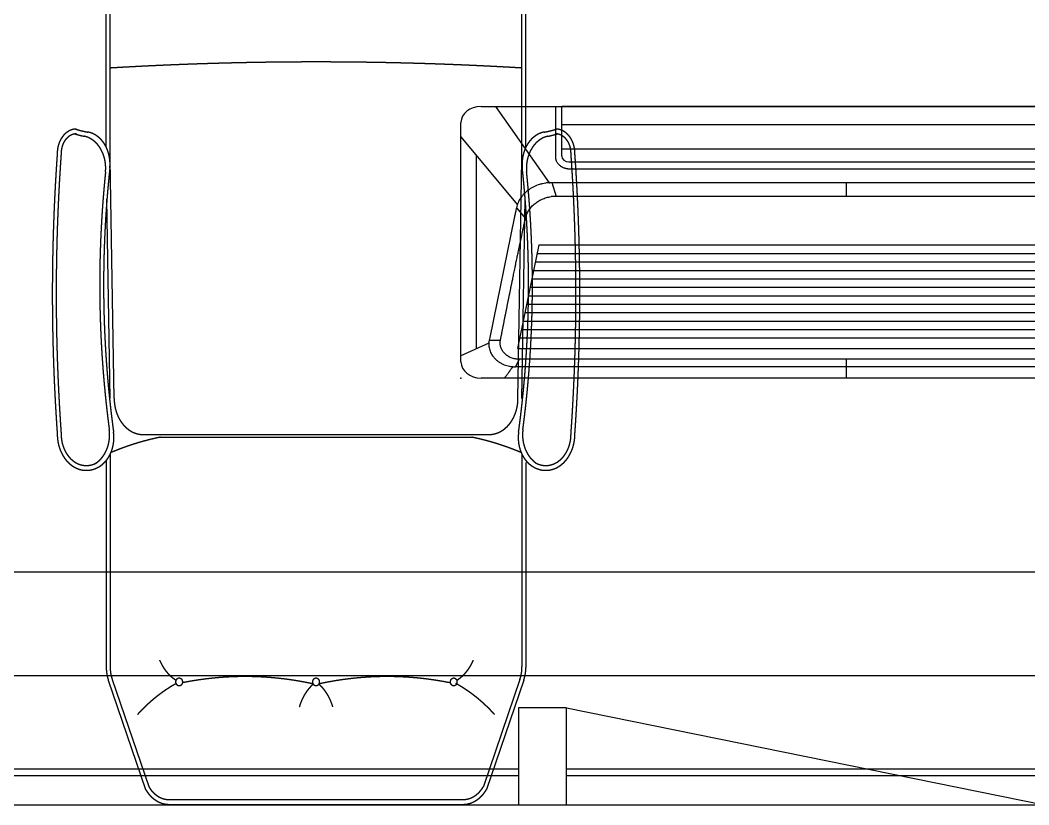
# Model space of a CAD drawing. Extents: x 11551484 to 2613213153046, y -2602833546311 to 14142.
# Drawn here: x 1300640875325 to 1300783207734, y -1301939718502 to -1301828930180 of the extents above; entities that cross this region are included whole.
import ezdxf

# ---------------------------------------------------------------- set-up
doc = ezdxf.new("R2010")
doc.units = 0
doc.header["$LTSCALE"] = 1000
doc.header["$MEASUREMENT"] = 0
doc.header["$PDMODE"] = 35
doc.linetypes.add('DH-HID2', pattern=[1.2000000000000002, 0.8, -0.4])
doc.layers.get('0').update_dxf_attribs({"linetype": 'CONTINUOUS'})
for name, color, linetype in [('C-WIN', 4, 'CONTINUOUS'), ('DVM_INDOOR', 7, 'CONTINUOUS'), ('DVM_ROOM', 2, 'CONTINUOUS'), ('DVM_UNIT_BP', 7, 'CONTINUOUS'), ('DVM_UNIT_DP', 4, 'CONTINUOUS'), ('DVM_UNIT_LP', 3, 'CONTINUOUS'), ('FU-FURM', 251, 'DH-HID2'), ('wall', 3, 'CONTINUOUS')]:
    doc.layers.add(name, color=color, linetype=linetype)

# ---------------------------------------------------------------- blocks, each defined once
blk = doc.blocks.new('flooor')
at = {"ltscale": 30}
blk.add_lwpolyline([(11493206.79741629, -14188346.8045588), (11493801.7974163, -14188496.8045588), (11494396.7974163, -14188346.8045588)], dxfattribs=at)
at = {"layer": 'C-WIN', "ltscale": 30}
for p, q in [((11492056.7974163, -14188296.8045588), (11509215.37606006, -14188296.8045588)), ((11493146.7974163, -14188441.8045588), (11492116.79741629, -14188441.8045588)), ((11493146.7974163, -14188451.8045588), (11492116.79741629, -14188451.8045588)), ((11494396.7974163, -14188441.8045588), (11493206.7974163, -14188441.8045588)), ((11494396.7974163, -14188451.8045588), (11493206.7974163, -14188451.8045588)), ((11492056.7974163, -14188496.8045588), (11509298.21877253, -14188496.8045588))]:
    blk.add_line(p, q, dxfattribs=at)
blk.add_lwpolyline([(11493206.79741629, -14188346.8045588), (11493146.79741629, -14188346.8045588), (11493146.7974163, -14188496.8045588), (11493206.7974163, -14188496.8045588)], close=True, dxfattribs=at)
blk = doc.blocks.new('F-120')
at = {"layer": 'FU-FURM'}
for p, q in [((1067.970659809613, 338.6085468539968), (1069.660887473281, 342.2576442311256)), ((674.7624193873235, 324.2587889121933), (448.23938493268, 324.2587889121933)), ((690.4630113704225, 318.2587889121933), (448.23938493268, 318.2587889121933)), ((987.9746588894086, 312.0757983910589), (690.4630113704225, 318.2587889121933)), ((988.0993260566211, 318.0745030926919), (739.7833786611482, 323.2350914656126)), ((1057.732944611056, 318.2587889122078), (1322.710242635836, 318.2587889122078)), ((1067.936371908338, 324.2587889122078), (1323.541012432692, 324.2587889122078)), ((1338.297352265745, 315.0968400738202), (1471.81172273272, 258.6035386093863)), ((1339.128122062586, 321.0968400738202), (1475.321218537752, 263.4701019958447)), ((1032.974658889409, -267.0757983910735), (1032.974658889409, 267.0759361938253)), ((1036.359739312426, -240.6622593442007), (1036.359739312426, 240.6623971469526)), ((1488.000000000004, -226.9708765973919), (1488.000000000004, 226.9708765973774)), ((1494.000000000004, -226.9708765973919), (1494.000000000004, 226.9708765973774)), ((1338.297352265745, -315.0968400738348), (1471.81172273272, -258.6035386093863)), ((1339.128122062586, -321.0968400738348), (1475.321218537752, -263.4701019958593)), ((987.9746588894086, -312.0757983910735), (690.4630113704225, -318.2587889122224)), ((690.4630113704225, -318.2587889122224), (448.23938493268, -318.2587889122224)), ((674.7624193873235, -324.2587889122224), (448.23938493268, -324.2587889122224)), ((988.0993260566065, -318.0745030927064), (739.7833786611482, -323.2350914656272)), ((1057.732944610052, -318.2587889122224), (1322.710242635836, -318.2587889122224)), ((1065.316355059713, -324.2587889122078), (1323.541012432692, -324.2587889122224)), ((1067.970659809613, -338.6085468540114), (1069.660887473281, -342.2576442311401)), ((1073.414988629786, -336.0867848315538), (1073.183021968482, -335.5859831031848))]:
    blk.add_line(p, q, dxfattribs=at)
for centre in [(1341.390629751902, 212.7973925817787), (1341.390629751902, -8.87666828930378e-10), (1341.390629751902, -211.5714290516335)]:
    blk.add_circle(centre, 5, dxfattribs=at)
for centre, radius, start, end in [((857.3789674507898, -1603.455884383351), 2011.102127283586, 85.00216046401299, 94.99783953598701), ((682.1754124230392, 369.9999999999854), 30, 90, 180), ((682.1754124230392, 369.9999999999854), 24, 90, 180), ((857.3789674507898, -1603.455884383351), 2005.102127283586, 85.00216046401299, 94.99783953598701), ((1032.58252247854, 354.9999999999854), 45, 335.1468704843883, 90), ((1032.58252247854, 354.9999999999854), 39, 335.1468704843883, 90), ((459.9684303642316, 323.4077240495244), 198.2090605895914, 8.448929163875915, 14.13607292078249), ((459.9684303642316, 323.4077240495244), 204.2090605895914, 9.832412382113835, 14.13607292078249), ((695.5922606627028, 358.4072546528914), 40, 188.4489291638759, 277.5825209513653), ((700.5904146470748, 365.1105531362118), 40, 189.8324123821138, 277.2912309890512), ((1033.365362005516, 359.0693910475384), 40, 260.6287141454345, 335.1468704843883), ((846.3513427921025, -774.1148679004691), 1102.512432718904, 80.39995996250047, 97.5825209513653), ((846.3513427921025, -774.1148679004691), 1108.512432718904, 80.62871414543443, 97.29123098905124), ((1036.887496500731, 352.3977299195685), 40, 260.3999599625005, 335.1468704843883), ((7238.949985381671, 0.1243432764604222), 6670.393795231091, 177.2663265389879, 182.7358120056887), ((1503.190730887251, 164.0377014428086), 473.0777089300369, 161.1345392813115, 170.678702681118), ((1322.710242635836, 278.2587889122078), 40, 67.06555102131416, 90), ((1323.541012432692, 284.2587889122078), 40, 67.06555102131416, 90), ((987.9746588894086, 267.0757983910589), 45, 0, 90), ((1552.372238261876, 123.574213866741), 228.5300492952175, 138.223374996801, 156.1064273525221), ((1449.000000000004, 226.9708765973774), 39, 0, 54.20294627684965), ((1449.000000000004, 226.9708765973774), 45, 0, 54.20294627684965), ((1286.600897142856, 191.0971378452232), 58.93060202468141, 26.46950012337723, 61.78965327483295), ((1942.6039327707, 109.7857145258167), 607.8806710693121, 170.7046004171947, 189.9933707984757), ((1392.388611690552, -29.53001343000506), 58.93060202468141, 109.7444178052375, 145.064570958522), ((1942.6039327707, -109.7857145258313), 607.8806710693121, 170.0066292015243, 189.1733754579352), ((1392.388611690552, 29.5300134299905), 58.93060202468141, 214.9354290434717, 250.2555821947625), ((1286.600897142856, -189.8711743153399), 58.93060202468141, 298.210346725167, 333.5304998775317), ((1552.372238261876, -123.574213866741), 228.5300492952175, 203.8935726474779, 221.776625003199), ((1449.000000000004, -226.9708765973919), 39, 305.7970537231503, 0), ((1449.000000000004, -226.9708765973919), 45, 305.7970537231503, 0), ((1503.190730887251, -164.0375636400568), 473.0777089300369, 189.321297318882, 198.8654607186885), ((987.9746588894086, -267.0757983910735), 45, 270, 0), ((846.3513427921025, 774.1148679004546), 1102.512432718904, 262.4174790486347, 279.6000400374995), ((1036.887496500731, -352.3977299195831), 40, 24.85312951561175, 99.60004003749953), ((695.5922606626882, -358.407254652906), 40, 82.41747904863469, 171.5510708361241), ((700.5904146470748, -365.1105531362264), 40, 82.70876901094877, 170.1675876178861), ((846.3513427921025, 774.1148679004546), 1108.512432718904, 262.7087690109487, 279.3712858545656), ((1033.365362005516, -359.0693910475529), 40, 24.85312951561175, 99.37128585456557), ((1322.710242635836, -278.2587889122224), 40, 270, 292.9344489786858), ((1323.541012432692, -284.2587889122224), 40, 270, 292.9344489786858), ((1032.58252247854, -355), 45, 270, 24.85312951561175), ((1032.58252247854, -355), 39, 270, 24.85312951561175), ((459.9684303642171, -323.407724049539), 198.2090605895914, 345.8639270792175, 351.5510708361241), ((459.9684303642171, -323.407724049539), 204.2090605895914, 345.8639270792175, 350.1675876178862), ((682.1754124230247, -370), 30, 180, 270), ((682.1754124230247, -370), 24, 180, 270), ((857.3789674507898, 1603.455884383322), 2011.102127283586, 265.002160464013, 274.997839535987), ((857.3789674507898, 1603.455884383322), 2005.102127283586, 265.002160464013, 274.997839535987)]:
    blk.add_arc(centre, radius, start, end, dxfattribs=at)
blk = doc.blocks.new('DVM_BACKGROUND')
at = {"ltscale": 10}
blk.add_lwpolyline([(11486001.33441697, -14258567.45241225), (11483201.33441697, -14258567.45241225)], dxfattribs=at)
blk.add_blockref('flooor', (-9155.462999323383, -70430.64785344526))
at = {"layer": 'FU-FURM', "rotation": 270}
blk.add_blockref('F-120', (11483739.15683583, -14257073.45241225), dxfattribs=at)
blk = doc.blocks.new('DVM_DP_VEC')
at = {"layer": 'DVM_UNIT_DP', "color": 0}
blk.add_line((0, 0), (100, 0), dxfattribs=at)
blk.add_lwpolyline([(78.78679656440357, 21.21320343559637), (100, 0), (78.78679656440357, -21.21320343559637)], dxfattribs=at)
blk.add_point((0, 0), dxfattribs=at)
blk = doc.blocks.new('DVM_LP_VEC')
at = {"layer": 'DVM_UNIT_LP', "color": 0}
blk.add_line((0, 0), (100, 0), dxfattribs=at)
blk.add_lwpolyline([(78.78679656440357, 21.21320343559637), (100, 0), (78.78679656440357, -21.21320343559637)], dxfattribs=at)
blk.add_point((0, 0), dxfattribs=at)
blk = doc.blocks.new('DVM_ID_CST_WF1W_AP_740X135X360_T_BLO')
at = {"layer": 'DVM_INDOOR'}
h = blk.add_hatch(dxfattribs=at)
h.set_pattern_fill('DOTS', color=0, scale=15)
h.set_pattern_definition([(0, (-1.815118366721435e-08, 0.9763228857235617), (11.90625, 23.8125), [0, -23.8125])])
h.paths.add_polyline_path([(-354.4550142894505, 354.1313917766676), (-354.4550142894505, 343.204791719529, 0.4142135623730951), (-345.5750142894505, 334.324791719529), (345.5749815139108, 334.324791719529, 0.4142135623730951), (354.4549815139108, 343.204791719529), (354.4549815139108, 354.1313770081756)])
h.paths.add_polyline_path([(-354.4550142894505, 391.7225673909741), (-354.4550142894505, 354.1313917766676), (354.4549815139108, 354.1313770081756), (354.4549815139108, 391.7225673909741)])
h.paths.add_polyline_path([(354.4549815139108, 391.7225673909741), (354.4549815139108, 420), (-354.4550142894505, 420), (-354.4550142894505, 391.7225673909741)])
at = {"layer": 'DVM_INDOOR', "color": 0}
for p, q in [((-455, 420), (455, 420)), ((-436.920950288707, 420.0000000000001), (-370.0162417718689, 302.0184806871274)), ((354.4550142894505, 420), (-354.4550142894505, 420)), ((-354.4550142894505, 343.204791719529), (-354.4550142894505, 420.0000000000001)), ((354.4549815139108, 343.204791719529), (354.4549815139108, 420)), ((361.9620391284457, 344.1399320968499), (361.9620391284457, 420.0000000000001)), ((-480, 25), (-480, 395)), ((354.4549815139108, 391.7225673909741), (-354.4550142894505, 391.7225673909741)), ((480, 395), (480, 25)), ((-480.0000000000001, 373.0535693189314), (-409.7999333258065, 268.1548284018747)), ((354.4549815139108, 354.1313770081756), (-354.4550141272192, 354.1313917766676)), ((-461.0230303379898, 344.6966130042752), (-461.0230303379898, 45.33669606609294)), ((461.0230303030195, 343.9194165206023), (461.0230303030195, 45.33669606527241)), ((-345.5750142894505, 334.324791719529), (345.5749815139108, 334.324791719529)), ((344.157155676503, 323.0440926565808), (-344.1571557131377, 323.0440926565808)), ((-366.7827238011606, 302.1423340729816), (-361.224948655105, 280.5327509486738)), ((-366.7683878548716, 302.0869622778764), (366.7827237647194, 302.1423340729798)), ((-0.05982100791311495, 302.1146431187946), (-0.05982100791311495, 280.5327509486738)), ((364.1265153581085, 280.5327509486738), (-364.2461573739348, 280.5327509486738)), ((-410.9730085098055, 263.0095102628594), (-399.6900140512374, 246.758240412935)), ((410.9730084733652, 263.009510262852), (399.5703720354064, 246.7582404129633)), ((-413.75543429648, 246.9692554892088), (-444.1774303280664, 62.47726959676027)), ((413.7554342600379, 246.9692554892121), (444.1774302916234, 62.47726959676243)), ((-409.0370100053478, 45.59964500654928), (-382.3884003240102, 206.0472365749391)), ((-382.3884003240102, 206.0472365749391), (382.268758308184, 206.0472365749391)), ((408.9173679895216, 45.59964500654928), (382.268758308184, 206.0472365749391)), ((-384.6465193635874, 192.4514142897479), (384.5268773477612, 192.4514142897479)), ((-386.8105953807938, 179.4218120296781), (386.6909533649675, 179.4218120296781)), ((-388.9730231440021, 166.4021336788642), (388.8533811281758, 166.4021336788642)), ((-391.1369903566709, 153.3731865158595), (391.0173483408448, 153.3731865158595)), ((-393.3000516946055, 140.3496934992861), (393.1804096787793, 140.3496934992861)), ((-395.4633207607328, 127.3249497800069), (395.3436787449066, 127.3249497800069)), ((-397.6504174471002, 114.1567432562494), (397.530775431274, 114.1567432562494)), ((-399.8140086761651, 101.1300598384999), (399.6943666603389, 101.1300598384999)), ((-401.9768558808659, 88.1078560884978), (401.8572138650396, 88.10785608849777)), ((-404.1404830868881, 75.08095605846586), (404.0208410710619, 75.08095605846586)), ((-445.2488366333766, 54.1398870645789), (-480.0000000000001, 34.50211591391713)), ((-444.8229797289724, 58.37005417934859), (-430.7890512277245, 58.37960196340907)), ((-406.3038818713387, 62.05543132311106), (406.1842398555125, 62.05543132311107)), ((444.8229796925298, 58.37005417934621), (430.7890511912825, 58.37960196340896)), ((-409.0370100053478, 45.59964500654928), (408.9173679895216, 45.59964500654928)), ((-407.4374925389866, 29.0017129585043), (-412.2031871406178, 17.44187804943192)), ((407.4374925025451, 29.0017129585043), (-407.4374925389866, 29.0017129585043)), ((-1.822078843360941e-08, 29.0017129585043), (0, 0)), ((407.4374925025451, 29.0017129585043), (412.2031871041755, 17.44187804942987)), ((412.2031871041754, 17.44187804942987), (-412.2031871406178, 17.44187804943192)), ((455, 0), (-455, 0))]:
    blk.add_line(p, q, dxfattribs=at)
for centre, radius, start, end in [((-455, 395), 25, 90, 180), ((455, 395), 25, 0, 90), ((-345.5750142894505, 343.204791719529), 8.88, 180, 270), ((345.5749815139108, 343.204791719529), 8.88, 270, 0), ((-455, 25), 25, 180, 270), ((455, 25), 25, 270, 0)]:
    blk.add_arc(centre, radius, start, end, dxfattribs=at)
for points, knots in [([(-435.0208925111531, 416.7169076698362), (-435.0553313667006, 416.775329115006), (-435.3780029144598, 417.3226075473184), (-435.700836957421, 417.8692764863127), (-435.9893144265118, 418.3571374928729)], [0, 0, 0, 0, 0.1067362618234537, 1, 1, 1, 1]), ([(-430.6150371234767, 409.1797356122383), (-431.378043987055, 410.4958381565979), (-432.8440961894908, 413.0152820005892), (-434.3154219599047, 415.5201603193909), (-435.0208925111531, 416.7169076698359)], [0, 0, 0, 0, 0.5210621662185275, 1, 1, 1, 1]), ([(-361.9752612515782, 387.0300665106435), (-361.9759897141878, 387.1962418638537), (-361.9764748798867, 387.3624603048584), (-361.9771110910106, 387.6947194856845), (-361.9772623531792, 387.8608042053544), (-361.977445921586, 388.3589238006249), (-361.9772606429063, 388.6908241020258), (-361.9770582295346, 389.6859872062359), (-361.9770291308574, 390.3487122950781), (-361.9770913431369, 392.3347423482992), (-361.9772835866279, 393.6559022567343), (-361.977447170378, 396.292528724362), (-361.9774828739524, 397.6081301036322), (-361.9775106239475, 400.2323532637171), (-361.9775038430274, 401.5411048059883), (-361.9775023881571, 404.1519246497877), (-361.9774773060831, 405.4539915099068), (-361.9773486783466, 408.0514863752715), (-361.9772525142033, 409.3464368918555), (-361.9770282736645, 411.9287286409733), (-361.9769001002656, 413.2160840209586), (-361.9766559790476, 415.7832771454633), (-361.9765400787667, 417.0631926950467), (-361.9764579030196, 418.339022424992), (-361.9764221929016, 418.8934442810655), (-361.9763928513429, 419.4470945687253), (-361.9763696578614, 419.9999999999999)], [0, 0, 0, 0, 0.01562499999999911, 0.01562499999999911, 0.03124999999999822, 0.03124999999999822, 0.06249999999999893, 0.06249999999999893, 0.1249999999999979, 0.1249999999999979, 0.2499999999999982, 0.2499999999999982, 0.3749999999999984, 0.3749999999999984, 0.4999999999999988, 0.4999999999999988, 0.6249999999999991, 0.6249999999999991, 0.7499999999999993, 0.7499999999999993, 0.8749999999999997, 0.8749999999999997, 1, 1, 1, 1.054319734352135, 1.054319734352135, 1.054319734352135, 1.054319734352135]), ([(417.9776467904103, 387.0301373396959), (418.1889228852893, 387.4034852715455), (418.7663591046735, 388.4240698255755), (419.7091088335265, 390.0911475683602), (420.8052109230612, 392.0305309410792), (422.2658396370649, 394.6131744644345), (424.8228472854203, 399.1214485586625), (427.7300547274522, 404.1905675238019), (429.9068872981484, 407.9582552362343), (430.6149800372219, 409.1796372076035), (432.7167775595885, 412.8050063995629), (434.8253849668322, 416.4052164922333), (436.9354612032277, 419.9999999999999)], [0, 0, 0, 0, 0.05013941306636917, 0.1370806438618062, 0.2240218746572432, 0.3109631054526801, 0.4848455670435541, 0.8326104902253021, 1, 1, 1, 1.496854207790624, 1.496854207790624, 1.496854207790624, 1.496854207790624]), ([(435.0208924747117, 416.7169076698359), (434.3154219234635, 415.5201603193912), (432.8440961530496, 413.0152820005891), (431.3780439506136, 410.4958381565979), (430.6150370870355, 409.1797356122383)], [0, 0, 0, 0, 0.4789378337814741, 1, 1, 1, 1]), ([(435.0208924747117, 416.7169076698362), (435.055331330259, 416.775329115006), (435.3780028780184, 417.3226075473184), (435.7008369209794, 417.8692764863127), (435.9893143900704, 418.3571374928729)], [0, 0, 0, 0, 0.1067362618234529, 1, 1, 1, 1]), ([(-361.9620391561896, 344.1399320969543), (-361.9674430438168, 344.5889005727356), (-361.9734221590311, 345.2622553285184), (-361.9767360611959, 346.0476644300961), (-361.9773779146422, 346.3842315899564), (-361.9776335336731, 346.608601531658), (-361.9776476826017, 346.720782439565), (-361.9776758236226, 347.7303733910234), (-361.9776428285004, 348.6275224388529), (-361.9776428276232, 351.3181741868021), (-361.9776867666915, 353.1108815619948), (-361.9777563463597, 358.4858236910706), (-361.9777570389188, 362.0648777630213), (-361.9776603199239, 367.4271087328118), (-361.9776130939575, 370.1063896529637), (-361.9782423428592, 372.7829242850646), (-361.9788875075072, 374.5666710013829), (-361.9793673799209, 375.4582395134812), (-361.9807841025675, 378.132031299191), (-361.9815853878245, 379.9133408194879), (-361.9797123883448, 382.1384571657087), (-361.9791939955729, 382.5834044064898), (-361.977802818343, 383.4731468873676), (-361.976893015283, 383.9179421234297), (-361.9748269248794, 384.8073806689603), (-361.9737765453463, 385.2520239899794), (-361.9730665770106, 386.1411589448787), (-361.9733092888455, 386.5856505744053), (-361.9752606801285, 387.0300664942772)], [0, 0, 0, 0, 0.03124999999999806, 0.04687499999999771, 0.0546874999999977, 0.0546874999999977, 0.06249999999999768, 0.06249999999999768, 0.1249999999999969, 0.1249999999999969, 0.2499999999999952, 0.2499999999999952, 0.4999999999999916, 0.4999999999999916, 0.6249999999999901, 0.6874999999999903, 0.6874999999999903, 0.7499999999999906, 0.7499999999999906, 0.8749999999999932, 0.8749999999999932, 0.9062499999999949, 0.9062499999999949, 0.9374999999999967, 0.9374999999999967, 0.9687499999999983, 0.9687499999999983, 1, 1, 1, 1]), ([(410.0820821558401, 373.0870256730184), (410.3564926332129, 373.5719620468261), (412.0996584955838, 376.6520098364771), (414.5777571965069, 381.0263270224459), (416.9345817397171, 385.187143739717), (417.8225722919529, 386.7561037661626), (417.9776467904103, 387.0301373396959)], [0, 0, 0, 0, 0.1042239558735319, 0.6620535414082138, 0.9409683341755548, 1, 1, 1, 1]), ([(410.0820821558401, 373.0870256730184), (408.8877872710291, 370.9764756814827), (406.2251196253492, 366.2679462882044), (402.0938891080487, 358.953161895533), (397.6874285444292, 351.1429129837021), (391.8104977771341, 340.7180278924579), (384.4602371797719, 327.6682538914825), (377.1016078973785, 314.5978363201349), (372.2843997103064, 306.0449274988709), (370.4131610286123, 302.7232625104033), (370.0161335648318, 302.0185409478485)], [0, 0, 0, 0, 0.08953124134922608, 0.1996338767410148, 0.3097365121328035, 0.4198391475245922, 0.6400444183081696, 0.8602496890917469, 0.9703523244835357, 1, 1, 1, 1]), ([(473.9019501924282, 363.3994947064832), (474.7412175089926, 364.7156366424501), (476.3161315931316, 367.2070976095382), (477.9830106662635, 369.8905081655624), (478.8216079272402, 371.254580508065), (478.9354670321819, 371.4400453911832), (479.2291813220756, 371.9184760487331), (479.5219946295505, 372.3971733216592), (479.8148079370254, 372.8758705945853), (479.8765386246836, 372.9767892041002), (479.9382693123418, 373.0777078136151), (480.0000000000001, 373.17862642313)], [0, 0, 0, 0, 0.492451687830137, 0.9310065527436222, 1, 1, 1, 1.177977522119284, 1.177977522119284, 1.177977522119284, 1.215498613366364, 1.215498613366364, 1.215498613366364, 1.215498613366364]), ([(461.0219676499174, 343.9200833729657), (461.1704648639525, 344.1402237876282), (461.7126329703388, 344.943231039912), (462.6493822550975, 346.3272111286644), (463.8294562502934, 348.0719261696269), (465.3965304738177, 350.3986669855182), (468.1154450275286, 354.4765761805747), (470.6511391850545, 358.3432356757796), (472.3956318219921, 361.0490829264123), (472.6307468246696, 361.4146222096505)], [0, 0, 0, 0, 0.03773768028477253, 0.1377179085012733, 0.237698136717774, 0.3376783649342747, 0.5376388213672763, 0.9375597342332791, 1, 1, 1, 1]), ([(-357.3953797226905, 329.3185412489496), (-357.6088570445837, 329.5714817724921), (-357.8158083861404, 329.8304012574304), (-358.1164423151739, 330.2277490060958), (-358.2643117758476, 330.4286643035412), (-358.4085028754712, 330.6329475442282), (-358.5038111911738, 330.769886255939), (-358.5510758186279, 330.8387601027641), (-358.9723614565924, 331.4614118901035), (-359.3144640852475, 332.0296215812533), (-359.9375909316423, 333.1938168426324), (-360.21863125955, 333.7897951068369), (-360.7202900165065, 335.0091996267265), (-360.9409065707028, 335.6326267970114), (-361.154251632082, 336.3497997135566), (-361.1774806634756, 336.4297397337949), (-361.2229126592832, 336.5898869417224), (-361.2895059476687, 336.830448484426), (-361.3514875540948, 337.0720203998136), (-361.4694296415026, 337.5564825641446), (-361.5400335873601, 337.8812142133448), (-361.6186217640325, 338.2892427349296), (-361.6338623865225, 338.3709527293767), (-361.6633531827497, 338.5345893769331), (-361.6775889832396, 338.6165558214103), (-361.7047193391166, 338.7805876040519), (-361.7175965894751, 338.8626359166688), (-361.7418032790432, 339.026805975273), (-361.7531658620288, 339.1089260632858), (-361.8066983190793, 339.5196805962825), (-361.8393118271427, 339.8487630562975), (-361.8900706381472, 340.507587229191), (-361.9082632100508, 340.8373265824265), (-361.9336553142096, 341.4972904148422), (-361.9406857431755, 341.82752334331), (-361.9501413534513, 342.488154743461), (-361.9526995054346, 342.8185465739361), (-361.9566944865822, 343.4793215743633), (-361.9580644544297, 343.8097080806175), (-361.9620391650813, 344.1399320968499)], [0, 0, 0, 0, 0.06249999999999703, 0.06249999999999703, 0.09374999999999525, 0.109374999999996, 0.109374999999996, 0.1249999999999968, 0.1249999999999968, 0.2499999999999866, 0.2499999999999866, 0.3749999999999764, 0.3749999999999764, 0.4999999999999661, 0.4999999999999661, 0.5156249999999648, 0.5156249999999648, 0.5312499999999636, 0.5624999999999609, 0.5624999999999609, 0.6249999999999615, 0.6249999999999615, 0.6406249999999621, 0.6406249999999621, 0.6562499999999628, 0.6562499999999628, 0.6718749999999635, 0.6718749999999635, 0.6874999999999643, 0.6874999999999643, 0.7499999999999714, 0.7499999999999714, 0.8124999999999785, 0.8124999999999785, 0.8749999999999856, 0.8749999999999856, 0.9374999999999928, 0.9374999999999928, 1, 1, 1, 1]), ([(358.3959019700888, 330.6153522026663), (358.4389651248471, 330.6764995936484), (358.4816989244028, 330.7379485275351), (358.5665065548993, 330.8614505777091), (358.6085941009638, 330.9235251080444), (358.7335634179627, 331.110201839281), (358.8152479885203, 331.2353944198125), (359.055495003574, 331.6131601561252), (359.2092541610096, 331.8679197445384), (359.6518120185243, 332.6407145798194), (359.9219676623625, 333.1672308569894), (360.4136907574016, 334.2423440422915), (360.635223673231, 334.790956794353), (360.9307111281105, 335.6305908608724), (361.0230613016593, 335.9132594240871), (361.1522284041658, 336.3415100016607), (361.1937509576811, 336.4850781123426), (361.2734345173381, 336.7728449321286), (361.387981356897, 337.2055860826464), (361.4878870600583, 337.6415336232766), (361.5783636252154, 338.0795438519799), (361.6069502878264, 338.2258911923665), (361.6610265140822, 338.5192630327048), (361.6865666819145, 338.6664012321027), (361.7328824509119, 338.9608472340479), (361.7535455738671, 339.1081886111205), (361.7907554813333, 339.4030643827383), (361.8073470941518, 339.5505965353548), (361.8519258330312, 339.9934335123315), (361.8747432072201, 340.288977534503), (361.9101914378912, 340.8805231278417), (361.922651903286, 341.176533220466), (361.9397400687672, 341.7688930348362), (361.9445660800212, 342.0652328390303), (361.9515655009073, 342.6579929808227), (361.9535884747993, 342.9544208416652), (361.9570060292818, 343.5472558874658), (361.9584730702646, 343.8436594476181), (361.9620391284457, 344.1399320968499)], [0, 0, 0, 0, 0.01562499999999898, 0.01562499999999898, 0.03124999999999797, 0.03124999999999797, 0.0624999999999966, 0.0624999999999966, 0.1249999999999963, 0.1249999999999963, 0.2500000000000014, 0.2500000000000014, 0.3750000000000064, 0.3750000000000064, 0.4375000000000088, 0.4375000000000088, 0.4687500000000097, 0.4687500000000097, 0.5000000000000104, 0.5625000000000084, 0.5625000000000084, 0.5937500000000093, 0.5937500000000093, 0.6250000000000102, 0.6250000000000102, 0.656250000000011, 0.656250000000011, 0.6875000000000119, 0.6875000000000119, 0.7500000000000094, 0.7500000000000094, 0.8125000000000071, 0.8125000000000071, 0.8750000000000047, 0.8750000000000047, 0.9375000000000023, 0.9375000000000023, 1, 1, 1, 1]), ([(409.7997248249376, 268.1549732959297), (409.9879262736809, 268.432527232129), (411.7706504172616, 271.0615066743583), (416.742303484627, 278.3898741048826), (424.7118205791785, 290.1265930036097), (432.6660122863096, 301.848193056263), (439.0126336332847, 311.2199773538592), (443.763670568374, 318.2457665779453), (448.5025712716757, 325.2706902165124), (453.228867970262, 332.2943703643253), (457.1561792133876, 338.1464191892799), (459.7460647929975, 342.0263148391861), (460.7770441439525, 343.5569953344871), (461.0219676499174, 343.9200833729657)], [0, 0, 0, 0, 0.01095539868310269, 0.1037743064715616, 0.2894121220484798, 0.4750499376253977, 0.5678688454138567, 0.6606877532023157, 0.7535066609907747, 0.8463255687792337, 0.9391444765676927, 0.9855539304619222, 1, 1, 1, 1]), ([(-344.1571557131377, 323.0440926565808), (-344.4759264960986, 323.0440939349073), (-345.1104552462712, 323.0616569103221), (-345.7390116094355, 323.114029924099), (-346.3645676557788, 323.1838895846362), (-346.9871204557169, 323.2712529663047), (-347.603683332276, 323.3935249126885), (-348.2172162501279, 323.5334534938953), (-348.5224634167083, 323.612271237151), (-348.9780565326535, 323.7437688472701), (-349.2052834409445, 323.8128368014247), (-349.4316523852661, 323.886903467915), (-349.5823736658852, 323.9373960509921), (-349.6576765097437, 323.9632129962594), (-350.0332851572189, 324.0949461721916), (-350.6254702016548, 324.3215752414899), (-351.7757784610536, 324.836273255179), (-352.6008609254771, 325.2901928508859), (-353.4015020428035, 325.7881688273825), (-353.6642983558389, 325.9615224657638), (-354.0523452972553, 326.2326311219487), (-354.244830774868, 326.3709570002197), (-354.4349949877756, 326.5134653646619), (-354.5612529766721, 326.6094044924441), (-354.6241678016279, 326.6578761716268), (-355.1868157914224, 327.0973655415009), (-355.6617199701116, 327.51117131807), (-356.5639727623882, 328.3823858236042), (-356.9913240006836, 328.839792195145), (-357.395379722691, 329.3185412489496)], [0, 0, 0, 0, 0.06250000000001107, 0.1250000000000221, 0.1250000000000221, 0.1875000000000332, 0.2500000000000443, 0.2500000000000443, 0.3125000000000554, 0.3125000000000554, 0.3437500000000608, 0.359375000000064, 0.359375000000064, 0.3750000000000672, 0.3750000000000672, 0.4375000000000488, 0.5000000000000305, 0.6249999999999941, 0.6249999999999941, 0.687499999999972, 0.687499999999972, 0.7187499999999662, 0.7343749999999688, 0.7343749999999688, 0.7499999999999714, 0.7499999999999714, 0.8749999999999857, 0.8749999999999857, 1, 1, 1, 1]), ([(344.157155676503, 323.0440926565808), (344.510557664165, 323.0440940737848), (344.8621085941714, 323.0548845225669), (345.5615417906188, 323.0978481593144), (345.9094231559753, 323.1300265997958), (346.601492348329, 323.2159101598032), (346.9456850721636, 323.2695867381734), (347.6303825226105, 323.3984325354558), (347.9708841226057, 323.4736199792579), (348.6481433217696, 323.6458114478211), (348.9849089780428, 323.7427685145049), (349.4035240984727, 323.8776095754957), (349.4871298756789, 323.9052608928559), (349.6541060290552, 323.9619349680811), (349.7375369222582, 323.9909801764196), (349.9866734999997, 324.0798919277046), (350.1514180578543, 324.1415956148037), (350.9685322041142, 324.4620353675271), (351.6011468703751, 324.7564075128663), (352.5196376578079, 325.2528347932638), (353.1218269034485, 325.6020654439119), (353.703940950913, 325.9874824868866), (354.1329659307153, 326.290169512026), (354.2747130459498, 326.3933379085481), (354.4854275376748, 326.5515249554309), (354.5553527781609, 326.6048302637367), (354.6945448235247, 326.7125766187145), (355.0400940606669, 326.9841731370072), (355.373585148423, 327.2668334022333), (355.8922818997845, 327.7327450951396), (356.3960918497406, 328.2123100482313), (356.8708305996611, 328.7185257324185), (357.5613873801563, 329.4975976936225), (357.9930338312393, 330.043300857648), (358.3959019700893, 330.6153522026663)], [0, 0, 0, 0, 0.06249999999998564, 0.06249999999998564, 0.1249999999999713, 0.1249999999999713, 0.1874999999999569, 0.1874999999999569, 0.2499999999999425, 0.2499999999999425, 0.3124999999999282, 0.3124999999999282, 0.3281249999999247, 0.3281249999999247, 0.3437499999999212, 0.3437499999999212, 0.3749999999999227, 0.3749999999999227, 0.4999999999999206, 0.4999999999999206, 0.562499999999924, 0.6249999999999272, 0.6249999999999272, 0.6562499999999246, 0.6562499999999246, 0.671874999999927, 0.671874999999927, 0.6874999999999294, 0.7499999999999422, 0.7499999999999422, 0.812499999999955, 0.8749999999999679, 0.8749999999999679, 1, 1, 1, 1]), ([(-370.0162037096266, 302.0187272297262), (-370.2363722549761, 302.0019539716875), (-371.104167154836, 301.9290681129296), (-372.6159635186216, 301.7553659766306), (-375.1855473949029, 301.3362517456759), (-378.3622500305337, 300.5965967484141), (-383.3276782573924, 298.9414300217495), (-388.0622734666861, 296.6074184761673), (-392.4621139389645, 293.6505481872068), (-395.5669909136053, 291.1339052950315), (-398.4561501599586, 288.3412958682144), (-401.9909165567686, 284.2766585792458), (-405.7645514048039, 278.6132716610136), (-408.2765309354373, 272.9658950121718), (-409.4363894568244, 269.4061745982982), (-409.7164074736225, 268.4509201412015), (-409.800223330507, 268.1549817950184)], [0, 0, 0, 0, 0.01222618220260163, 0.04821463982882745, 0.08420309745505328, 0.1561800127075048, 0.2281569279599565, 0.3721107584648596, 0.4440876737173113, 0.5160645889697628, 0.5880415042222145, 0.6600184194746661, 0.8039722499795693, 0.9479260804844726, 0.9839145381106983, 1, 1, 1, 1]), ([(-370.0162037096266, 302.0187272297262), (-369.5882937106169, 302.0513270037734), (-368.511216030827, 302.1170670048531), (-367.4324683725275, 302.141983324425), (-366.7827238011603, 302.1423340729816)], [0, 0, 0, 0, 0.3976901070619273, 1, 1, 1, 1]), ([(361.2256397774474, 280.5327509486738), (361.3644809477314, 281.0730030136738), (361.5033221180153, 281.6132550786739), (361.6421632882993, 282.1535071436739), (361.7807246039714, 282.6926702519067), (361.9192859196435, 283.2318333601394), (362.0578224500337, 283.7711072725756), (363.6322686965237, 289.8998719014705), (365.2035136831733, 296.0429479691913), (366.7827237647194, 302.1423340729798)], [-0.1761589930118535, -0.1761589930118535, -0.1761589930118535, -0.1761589930118535, -0.08799063842225269, -0.08799063842225269, -0.08799063842225269, 0, 0, 0, 1, 1, 1, 1]), ([(370.0162036731859, 302.0187272297243), (369.588293674176, 302.0513270037715), (368.5112159943861, 302.1170670048512), (367.4324683360865, 302.1419833244233), (366.7827237647198, 302.1423340729798)], [0, 0, 0, 0, 0.3976901070619672, 1, 1, 1, 1]), ([(409.8002232940663, 268.1549817950164), (409.7164074371818, 268.4509201411995), (409.4363894203835, 269.4061745982962), (408.2765308989956, 272.9658950121698), (405.7645513683624, 278.6132716610115), (401.9909165203276, 284.2766585792438), (398.4561501235171, 288.3412958682125), (395.5669908771638, 291.1339052950295), (392.4621139025235, 293.650548187205), (388.0622734302447, 296.6074184761652), (383.327678220951, 298.9414300217477), (378.3622499940921, 300.5965967484121), (375.185547358462, 301.3362517456741), (372.6159634821807, 301.7553659766289), (371.1041671183949, 301.9290681129277), (370.2363722185351, 302.0019539716857), (370.0162036731859, 302.0187272297243)], [0, 0, 0, 0, 0.01608546188930166, 0.05207391951552757, 0.1960277500204312, 0.3399815805253348, 0.4119584957777866, 0.4839354110302384, 0.5559123262826903, 0.6278892415351419, 0.7718430720400455, 0.8438199872924974, 0.9157969025449492, 0.9517853601711751, 0.987773817797401, 1, 1, 1, 1]), ([(-399.6900140512319, 246.7582404129627), (-399.3275258629231, 248.8491814070239), (-398.8156351485268, 250.9107624649974), (-397.832829387987, 253.9236326374426), (-397.4693303284981, 254.9146457951148), (-396.6728171273126, 256.8645011311618), (-396.2398305757511, 257.8233539933029), (-395.3068644179201, 259.7033655882931), (-394.806839318648, 260.6244958286978), (-393.7425129302044, 262.4236742474914), (-393.178272471351, 263.3017605241439), (-391.9889725356737, 265.0099267377848), (-391.3639065396324, 265.8400007565922), (-390.0563192739137, 267.4471676078709), (-388.6913556385921, 269.0014249023051), (-387.2198212509994, 270.4412337862454), (-385.6990924845321, 271.8195038181865), (-384.9140974725308, 272.4778267626735), (-383.2995345719242, 273.7292957081162), (-382.4699723194406, 274.3224488966962), (-380.7710103196437, 275.4400854687425), (-379.9015757014106, 275.9645049357796), (-378.1278248998238, 276.9415917360395), (-377.2235350566505, 277.3943073492574), (-375.3853499918171, 278.2254911220354), (-374.451444752916, 278.6039301890888), (-371.6132282309755, 279.6241974975035), (-369.6725173445485, 280.1512697522562), (-367.7055246204862, 280.5189073935172)], [0, 0, 0, 0, 0.1250000000000004, 0.1250000000000004, 0.1875000000000006, 0.1875000000000006, 0.2500000000000008, 0.2500000000000008, 0.3125000000000011, 0.3125000000000011, 0.3750000000000012, 0.3750000000000012, 0.4375000000000014, 0.4375000000000014, 0.5000000000000017, 0.5625000000000019, 0.5625000000000019, 0.6250000000000021, 0.6250000000000021, 0.6875000000000023, 0.6875000000000023, 0.7500000000000024, 0.7500000000000024, 0.8125000000000027, 0.8125000000000027, 0.8750000000000029, 0.8750000000000029, 1, 1, 1, 1]), ([(-364.3116011441048, 280.532741444861), (-364.9786159759984, 280.5327402283394), (-365.6456308078917, 280.5327386952735), (-366.4572944320087, 280.5327361489437), (-366.601943224234, 280.5327356688442), (-366.7465920164594, 280.5327351599559)], [0, 0, 0, 0, 0.8217872676223293, 0.8217872676223293, 1, 1, 1, 1]), ([(364.1342383189818, 280.5327417605148), (364.1329511588352, 280.5327417627439), (364.1316639986881, 280.5327417649719), (364.1290896783945, 280.5327417694253), (364.1278025182474, 280.5327417716511), (364.1265153581008, 280.5327417738756)], [0, 0, 0, 0, 0.4999999999424683, 0.4999999999424683, 1, 1, 1, 1]), ([(366.7465919793745, 280.5327351599559), (366.0795771474837, 280.5327375065636), (365.4125623155911, 280.5327392462328), (364.5649466464461, 280.5327409788542), (364.3843458091952, 280.5327413204418), (364.2037449719438, 280.5327416390285)], [0, 0, 0, 0, 0.7869307472412599, 0.7869307472412599, 1, 1, 1, 1]), ([(367.7034955805603, 280.5190994959989), (368.8259305881257, 280.3093797937728), (371.055419006334, 279.7857032095777), (375.4143598135784, 278.3312390084106), (379.5722452700616, 276.2796206397569), (383.4337766421473, 273.6778599306367), (386.1605832332608, 271.467181231146), (388.6968829906733, 269.0128573665861), (391.8001689524131, 265.4413391268375), (395.111367058315, 260.4644801635603), (397.3202915922371, 255.5047716496219), (398.4439638860209, 252.0601772429717), (399.098890252561, 249.7313615871641), (399.4828441301575, 247.9532428489257), (399.6900140147896, 246.7582404129622)], [0, 0, 0, 0, 0.0713257625379021, 0.1427622423426789, 0.2856352019522324, 0.3570716817570092, 0.4285081615617859, 0.4999446413665627, 0.5713811211713394, 0.7142540807808929, 0.8571270403904465, 0.8928452802928348, 0.9285635201952233, 1, 1, 1, 1]), ([(-409.800223330507, 268.1549817950188), (-409.9039310545216, 267.7888089314102), (-410.3637392291888, 266.0923115051158), (-410.7360741673645, 264.3698843706931), (-410.9730085098063, 263.0095102628541)], [0, 0, 0, 0, 0.2166196671569057, 1, 1, 1, 1]), ([(410.9730084733652, 263.009510262852), (410.7360741309226, 264.369884370691), (410.3637391927478, 266.0923115051138), (409.9039310180806, 267.7888089314081), (409.8002232940658, 268.1549817950167)], [0, 0, 0, 0, 0.7833803328430985, 1, 1, 1, 1]), ([(-410.9730085098075, 263.0095102628529), (-411.3436506206884, 260.8807632381236), (-412.0840793080875, 256.6233102869534), (-413.0108289461521, 251.2764148967306), (-413.5672810545937, 248.0582852972466), (-413.75543429648, 246.9692554892088)], [0, 0, 0, 0, 0.3981715943796482, 0.7963431887592964, 1, 1, 1, 1]), ([(413.7554342600379, 246.9692554892121), (413.5672810181514, 248.0582852972479), (413.0108289097107, 251.2764148967303), (412.0840792716468, 256.6233102869514), (411.3436505842465, 260.8807632381216), (410.9730084733665, 263.009510262851)], [0, 0, 0, 0, 0.2036568112404433, 0.6018284056202217, 1, 1, 1, 1]), ([(-405.5423737788904, 212.7040706247859), (-404.9443243359038, 216.2155892022479), (-403.6748919953662, 223.6479063897344), (-402.0613656254646, 233.0391785374586), (-400.7082650596993, 240.8789844626579), (-400.0297538211451, 244.7985450964425), (-399.6900140512374, 246.758240412935)], [0, 0, 0, 0, 0.3092673000964821, 0.654633650048241, 0.8273168250241205, 1, 1, 1, 1]), ([(399.6900140147905, 246.7582404129637), (400.0297537846992, 244.7985450964712), (400.7082650232538, 240.8789844626866), (402.0613655890234, 233.0391785374596), (403.6748902758387, 223.6479161858728), (404.9443209525567, 216.2156087978326), (405.5423687360367, 212.7041000205355)], [0, 0, 0, 0, 0.1726833239986745, 0.345366647997349, 0.6907332959946979, 1, 1, 1, 1]), ([(-430.7890512277318, 58.37960196333597), (-430.7130564792472, 58.86277828905168), (-430.5610672728397, 59.82912909308493), (-430.3330330108798, 61.27865760785483), (-430.1049604224955, 62.72818703996529), (-429.8767072473996, 64.17769838033007), (-429.4670454979023, 66.77689520408512), (-428.8755145094779, 70.52571443232978), (-428.1011935910045, 75.42404854556548), (-427.3250519558147, 80.32210521523973), (-426.5466953853389, 85.21982849694916), (-425.7660498533297, 90.11721586939291), (-424.983214357744, 95.01429507077842), (-424.1982457270897, 99.91108822174431), (-423.4112114300238, 104.8076191483848), (-422.6221782849739, 109.7039116147744), (-421.831189217621, 114.5999855975546), (-421.038285478423, 119.495860838057), (-420.2435012382533, 124.3915559219103), (-419.4469003784093, 129.2870942796555), (-418.64843480103, 134.1824809556604), (-418.0499851189466, 137.8445743942885), (-417.6336507888366, 140.3868021153095), (-417.3817016368781, 141.9226426301311), (-417.0735834599153, 143.7986205745207), (-416.7091160705539, 146.0147042593209), (-416.288140701724, 148.5708641633415), (-415.8104593539984, 151.4670629738614), (-415.2758597776024, 154.7032595175532), (-414.6840895083022, 158.279404264478), (-414.0348527840329, 162.1954386001071), (-413.3278172964975, 166.4512958089872), (-412.5626143105245, 171.0469009791399), (-411.8043543806726, 175.58951499279), (-411.0804936212235, 179.9159929064841), (-410.4187482269772, 183.8632384748796), (-409.7808392751586, 187.6607619575142), (-409.1668985267668, 191.3085913089457), (-408.5770517468041, 194.8067533499825), (-408.0114250308362, 198.155274783152), (-407.4701378534172, 201.3541811207411), (-406.953323542708, 204.4034998783867), (-406.4610977318394, 207.3032561282688), (-405.993636471784, 210.0534823675326), (-405.6899776233057, 211.8370877927165), (-405.5423883029555, 212.7039853450021)], [0, 0, 0, 0, 0.009386287877127608, 0.01877253986630134, 0.02815876784263929, 0.03754501534963599, 0.04693127400126038, 0.07865248125039505, 0.1103730299878534, 0.1420929608365589, 0.1738123197023308, 0.2055311849254345, 0.2372496542067883, 0.2689678249582218, 0.3006857939901713, 0.3324036576133241, 0.3641215121868733, 0.3958394539020459, 0.4275575785882622, 0.4592759817163893, 0.4909947581643468, 0.5227140016703875, 0.530461904825633, 0.5404142791676563, 0.5525710828508656, 0.5669322584211856, 0.5834977329937883, 0.6022674184378152, 0.6232412114548946, 0.6464189917206962, 0.6718006211063325, 0.6993859444866843, 0.7291747895975573, 0.7611669668900866, 0.7877263587576888, 0.8133160678781484, 0.8379361757376528, 0.8615867603044826, 0.884267895944375, 0.9059796533443499, 0.9267220995015555, 0.9464952986127767, 0.9652993115300847, 0.9831341946641053, 1, 1, 1, 1]), ([(405.5423882665137, 212.703985345002), (405.6144065361028, 212.281040139792), (405.7584430911575, 211.4351496361285), (405.9743192221231, 210.1662892518111), (406.1900641165944, 208.8974105263267), (406.4056646246818, 207.6285115442016), (406.6211238339106, 206.3595926129854), (406.8364404811414, 205.0906534445874), (407.0516144683343, 203.8216939104008), (407.2666453875964, 202.5527138394726), (407.4815329052363, 201.283713070701), (407.6962767004107, 200.0146914464203), (407.910876325349, 198.7456487926319), (408.1253322997578, 197.4765851065561), (408.3396454235599, 196.2075004396916), (408.5538164249306, 194.9383948337816), (408.7678460511152, 193.6692683337999), (408.9817350441973, 192.4001209838409), (409.1954841475859, 191.1309528282164), (409.4090941042787, 189.8617639111602), (409.622565657317, 188.5925542769064), (409.8358995496683, 187.3233239696677), (410.0490965242471, 186.0540730336397), (410.2621573239099, 184.7848015129995), (410.4750826914497, 183.5155094519048), (410.6878733696036, 182.246196894494), (410.9005301010121, 180.9768638848806), (411.1130536283491, 179.7075104671732), (411.3254446938382, 178.4381366853953), (411.5377040410354, 177.1687425837821), (411.7498324081726, 175.8993282055987), (411.9618305539639, 174.6298935973036), (412.1736993195728, 173.3604388188542), (412.3854395357089, 172.0909639282771), (412.5970520357724, 170.8214689840182), (412.8085376523209, 169.5519540443712), (413.019897218007, 168.282419167634), (413.2311315653256, 167.0128644120673), (413.4422415266786, 165.7432898359039), (413.653227934351, 164.4736954973454), (413.8640916205105, 163.2040814545617), (414.0748334172145, 161.9344477656917), (414.2854541563793, 160.6647944888383), (414.4959546698602, 159.3951216820815), (414.7063357891444, 158.125429403427), (414.9165983464855, 156.8557177109936), (415.1267431706552, 155.5859866623121), (415.33677110277, 154.3162363169365), (415.5466829373113, 153.0464667261868), (415.7564796434845, 151.7766779637053), (415.9661611512034, 150.5068699211571), (416.1757269167452, 149.2370424023043), (416.3851765018331, 147.9671952244954), (416.5945094784102, 146.6973282066483), (416.8037252724412, 145.4274411437445), (417.0128238833009, 144.157533924778), (417.2218031623971, 142.8876060865205), (417.430668979378, 141.6176584805261), (417.6393972784004, 140.3476870513011), (417.829392308564, 139.1914098980401), (418.0268030221778, 137.9880576484288), (418.2579713828246, 136.5768951555946), (418.5678117804819, 134.6834714513382), (418.9560745612749, 132.3077544166479), (419.4224933901315, 129.4497123849462), (419.9667275481129, 126.109304751341), (420.58837397026, 122.2864840221191), (421.2869571909997, 117.9811942548896), (422.061925579104, 113.1933705645855), (422.9126545518557, 107.9229397348413), (423.8943129606419, 101.822327837283), (424.9548853145516, 95.2071439634833), (426.0429985835786, 88.39306272937733), (427.0530214441588, 82.04341714570683), (427.9856923730527, 76.15827326879048), (428.8424997969647, 70.73783820603308), (429.5149406026786, 66.47380799869404), (430.0287845919739, 63.21133778352657), (430.4090446839414, 60.79547679332086), (430.6623821462541, 59.18489490364993), (430.7890511912897, 58.37960196333597)], [0, 0, 0, 0, 0.008228580938066122, 0.01645716369022776, 0.02468574916184179, 0.03291433825911524, 0.04114293188910535, 0.04937153095972174, 0.05760013637972961, 0.06582874905875273, 0.07405736990727492, 0.08228599983664324, 0.09051463974853632, 0.09874329045591977, 0.1069719527258522, 0.1152006273235342, 0.1234293150126542, 0.1316580165553987, 0.1398867327124622, 0.1481154642430569, 0.156344211904923, 0.1645729764543395, 0.1728017586461327, 0.1810305592336879, 0.1892593789689588, 0.1974882186024776, 0.2057170788833651, 0.21394596055934, 0.222174864376732, 0.2304037910804884, 0.238632741414193, 0.2468617161213988, 0.2550907159470502, 0.2633197416349385, 0.271548793927341, 0.2797778735650363, 0.2880069812873137, 0.2962361178319866, 0.3044652839354047, 0.3126944803324658, 0.320923707756626, 0.3291529669399157, 0.3373822586129467, 0.345611583504929, 0.3538409423436796, 0.3620703358556366, 0.3702997647658684, 0.37852922979809, 0.3867587316746711, 0.3949882711265449, 0.4032178489965244, 0.4114474661996457, 0.4196771236530266, 0.427906822274727, 0.4361365629837513, 0.4443663467000529, 0.4525961743445364, 0.4608260468390622, 0.4690559651064486, 0.4772859300704752, 0.4833054087926227, 0.4924496233583145, 0.5047185873311935, 0.5201123122484796, 0.5386308079969022, 0.5602740833120133, 0.5850421466865308, 0.6129350072434065, 0.6439526757269792, 0.6780951657864479, 0.7153624954826151, 0.7625074528595482, 0.8066413503893828, 0.847764372545113, 0.8858766516325279, 0.9209782093615109, 0.9530688136806934, 0.9687124607930423, 0.9843561916318891, 1, 1, 1, 1]), ([(-445.2488312457752, 54.14000700743009), (-445.2709480363649, 53.64764375665379), (-445.2995865281253, 52.5174680308271), (-445.2507096511529, 50.11203614569411), (-444.9459535331414, 46.93689155656602), (-443.9332664385711, 41.94571624369348), (-442.1656610128269, 37.17596550467022), (-440.0135252437993, 33.34211462002395), (-438.7935420842198, 31.52873199850683), (-438.0565279586804, 30.52483467945888), (-437.4852148430867, 29.78782564818482), (-436.8959548714939, 29.06711472519373), (-436.0856422601444, 28.12971942133913), (-435.0272016559846, 27.00397487142038), (-433.6898772779012, 25.72926981110277), (-432.289280748056, 24.53425771163268), (-430.8295650691167, 23.42223368140935), (-428.8102735875585, 22.05473818417204), (-425.0993913660728, 19.97655365374351), (-421.1011988611547, 18.56635569437572), (-417.570650911473, 17.86681221398317), (-416.2326521640751, 17.68159944712659), (-415.4855931541325, 17.60515339405106), (-415.3341357918876, 17.59073996669053)], [0, 0, 0, 0, 0.02759346055280925, 0.06327274414285937, 0.1346313113229596, 0.2059898785030598, 0.3487070128632603, 0.4200655800433605, 0.4557448636334107, 0.4735845054284357, 0.4914241472234608, 0.5092637890184858, 0.5271034308135109, 0.562782714403561, 0.5984619979936112, 0.6341412815836613, 0.6698205651737114, 0.7054998487637615, 0.7768584159438617, 0.9195755503040622, 0.9552548338941124, 0.9909341174841625, 1, 1, 1, 1]), ([(-444.8229797289724, 58.37005417934859), (-445.0194047356677, 57.11322579280011), (-445.170551340493, 55.70141977535047), (-445.242350273426, 54.28428619663134), (-445.2488312457752, 54.14000700743009)], [0, 0, 0, 0, 0.8982203398487928, 1, 1, 1, 1]), ([(-428.1614555498846, 42.02381592584709), (-428.2360297263897, 42.16752278790625), (-429.1231418153755, 43.91723751510392), (-430.1310974607669, 46.63000866406219), (-430.8589270614355, 50.20016821256991), (-431.0848097146605, 52.47075353228399), (-431.1257111218179, 54.29483332105565), (-431.0737064452397, 56.11862749317595), (-430.9305177859658, 57.48012183505284), (-430.7890512277318, 58.37960196333597)], [0, 0, 0, 0, 0.02912855051119536, 0.3527523670074636, 0.5145642752555977, 0.6763761835037317, 0.7572821376277988, 0.8381880917518659, 1, 1, 1, 1]), ([(415.3341357554451, 17.59073996668849), (415.4855931176899, 17.6051533940489), (416.2326521276328, 17.68159944712465), (417.5706508750305, 17.86681221398112), (421.1011988247115, 18.56635569437367), (425.0993913296307, 19.97655365374101), (428.8102735511152, 22.05473818416999), (430.8295650326737, 23.42223368140696), (432.2892807116141, 24.53425771163063), (433.6898772414589, 25.72926981110083), (435.0272016195423, 27.00397487141845), (436.0856422237017, 28.12971942133709), (436.8959548350518, 29.0671147251918), (437.4852148066439, 29.78782564818277), (438.0565279222383, 30.52483467945638), (438.7935420477775, 31.52873199850433), (440.013525207357, 33.34211462002156), (442.1656609763846, 37.17596550466817), (443.9332664021281, 41.94571624369098), (444.9459534966991, 46.93689155656398), (445.2507096147106, 50.11203614569206), (445.2995864916834, 52.51746803082506), (445.2709479999231, 53.64764375665186), (445.2488312093329, 54.14000700742815)], [0, 0, 0, 0, 0.009065882515841395, 0.0447451661058913, 0.08042444969594131, 0.2231415840561409, 0.2945001512362408, 0.3301794348262908, 0.3658587184163407, 0.4015380020063907, 0.4372172855964405, 0.4728965691864904, 0.4907362109815153, 0.5085758527765403, 0.5264154945715653, 0.5442551363665903, 0.5799344199566402, 0.6512929871367401, 0.7940101214969397, 0.8653686886770396, 0.9367272558571395, 0.9724065394471894, 1, 1, 1, 1]), ([(430.7890511912897, 58.37960196333597), (430.930517749524, 57.48012183505273), (431.0737064087976, 56.11862749317595), (431.1257110853763, 54.29483332105565), (431.0848096782184, 52.47075353228399), (430.8589270249941, 50.20016821256991), (430.1310974243252, 46.63000866406219), (429.1231417789336, 43.91723751510403), (428.2360296899474, 42.16752278790625), (428.1614555134429, 42.0238159258472)], [0, 0, 0, 0, 0.1618119082481352, 0.2427178623722028, 0.3236238164962704, 0.4854357247444056, 0.6472476329925407, 0.9708714494888111, 1, 1, 1, 1]), ([(445.2488312093329, 54.14000700742815), (445.2423502369839, 54.28428619662941), (445.1705513040511, 55.70141977534854), (445.0194046992252, 57.11322579279818), (444.8229796925298, 58.3700541793462)], [0, 0, 0, 0, 0.1017796601511958, 1, 1, 1, 1]), ([(445.2486128746251, 54.14001206382773), (445.4488304955094, 54.02814547045114), (445.8521212145579, 53.80281685711054), (446.4611587072187, 53.4625674156033), (447.0786256165157, 53.11763954915136), (447.7045054160745, 52.76804782641682), (448.3387982067598, 52.41379350150248), (448.9814991426957, 52.05488015172921), (449.6326043309123, 51.69130940038292), (450.2921092157463, 51.32308208696043), (450.9600090186278, 50.95019794817961), (451.6362986150567, 50.57265570450636), (452.3209725687098, 50.19045304223118), (453.014025109967, 49.80358659998615), (453.7154501776691, 49.41205204588266), (454.4252412608781, 49.01584378097868), (455.1433919897559, 48.61495607120332), (455.8698938826251, 48.20937874891194), (456.6047448970258, 47.79911354739568), (457.1978507013192, 47.46791191688533), (457.6468479048845, 47.21721922169513), (457.9492952369106, 47.04843947618781), (458.2526504585917, 46.8792190058806), (458.5569152408657, 46.70956066864437), (458.8620883986014, 46.53946188323368), (459.1681695045991, 46.36892152105622), (459.4751579362328, 46.19793800611103), (459.7830530591014, 46.02650999500509), (460.0918544509555, 45.85463556207492), (460.4015608161904, 45.6823147878024), (460.712174123471, 45.50954018073423), (460.9195367394032, 45.39424117660087), (461.0233733072596, 45.33650534599963), (461.0233733236335, 45.33650533689537), (461.0233733400073, 45.33650532779112), (461.0233733563811, 45.33650531868686), (467.3489155709207, 41.81934147664509), (473.6744577854604, 38.30217763460332), (480.0000000000001, 34.78501379256156)], [0, 0, 0, 0, 0.03795544052738287, 0.07645219653728119, 0.1154904614315163, 0.1550704524706298, 0.1951924108133449, 0.2358566015519864, 0.2770633137446054, 0.3188128604443539, 0.3611055787268145, 0.403941829715719, 0.4473219986075115, 0.4912464946951188, 0.535715751391401, 0.5807302262523635, 0.6262904010006116, 0.6723967815490695, 0.7190498980252795, 0.766250304796387, 0.7854054040276461, 0.8046192702845576, 0.8238919477624205, 0.8432234809753474, 0.8626139147565827, 0.8820632942588736, 0.9015716649549002, 0.921139072637563, 0.9407655634189098, 0.9604511837100742, 0.9801959802258605, 1, 1, 1, 1.000000003122858, 1.000000003122858, 1.000000003122858, 2.206425153652968, 2.206425153652968, 2.206425153652968, 2.206425153652968]), ([(-407.4374925389866, 29.0017129585043), (-407.865990457508, 29.00171295850328), (-408.7229827506749, 29.02657978764046), (-410.0046836113264, 29.1380471940322), (-411.2788199454129, 29.32324843838956), (-413.8044096655295, 29.8402519535897), (-416.6627402136147, 30.86848132102455), (-419.314302080443, 32.37052976350901), (-420.7574348739127, 33.35578429718953), (-421.8005195984247, 34.15608683128505), (-422.8010972898279, 35.01564206406226), (-423.7564344663807, 35.93165613091094), (-424.5125704496803, 36.73972199450168), (-425.0921254971525, 37.41161023779932), (-425.5137732279548, 37.92789496340811), (-425.9220607187372, 38.45619899907717), (-426.4482778769535, 39.17607336467393), (-427.2308185520563, 40.34138131349766), (-427.8217605104688, 41.36921300740744), (-428.1614521201791, 42.02380931669552)], [0, 0, 0, 0, 0.05091658838289909, 0.1018331767657982, 0.1527497651486973, 0.2036663535315964, 0.4073327070631927, 0.509165883828991, 0.56008247221189, 0.6109990605947891, 0.6619156489776882, 0.7128322373605873, 0.7637488257434863, 0.789207119934936, 0.8146654141263855, 0.840123708317835, 0.8655820025092845, 0.9164985908921837, 1, 1, 1, 1]), ([(428.1614520837316, 42.02380931668506), (427.8217604740231, 41.36921300740062), (427.2308185156122, 40.34138131349448), (426.4482778405109, 39.17607336467393), (425.9220606822956, 38.45619899907717), (425.5137731915129, 37.92789496340811), (425.0921254607111, 37.41161023779932), (424.5125704132384, 36.73972199450168), (423.7564344299386, 35.93165613091094), (422.8010972533867, 35.01564206406226), (421.8005195619831, 34.15608683128505), (420.7574348374715, 33.35578429718953), (419.3143020440012, 32.37052976350901), (416.6627401771721, 30.86848132102455), (413.8044096290874, 29.8402519535897), (411.2788199089715, 29.32324843838956), (410.0046835748845, 29.1380471940322), (408.7229827142324, 29.02657978764046), (407.8659904210663, 29.00171295850328), (407.437492502545, 29.0017129585043)], [0, 0, 0, 0, 0.08350140910740692, 0.1344179974903288, 0.1598762916817897, 0.1853345858732506, 0.2107928800647115, 0.2362511742561724, 0.2871677626390943, 0.3380843510220161, 0.3890009394049379, 0.4399175277878598, 0.4908341161707816, 0.5926672929366252, 0.7963336464683126, 0.8472502348512345, 0.8981668232341563, 0.9490834116170782, 1, 1, 1, 1]), ([(-425.7947316484716, 6.106226635438361e-14), (-425.3687891892541, 0.6330698869909652), (-424.9422793862745, 1.279011890804031), (-424.5151825355932, 1.938273062119038), (-424.4209966600041, 2.083657160744792), (-423.901121183862, 2.889461241863842), (-422.9543706770629, 4.390720773704629), (-421.6766066140308, 6.487986481138819), (-420.7206880280497, 8.103727703550817), (-420.1244046511854, 9.126355647922537), (-419.9125227555763, 9.49133499885545), (-419.7669076840435, 9.742815097796779), (-419.6213323465529, 9.99470094201115), (-419.4096623670901, 10.36184426558657), (-418.8146794150205, 11.39775108071512), (-417.8643091823949, 13.07014903633672), (-416.5991074593033, 15.32197091004195), (-415.7558786639354, 16.83323778005047), (-415.3341363231698, 17.5907400172506)], [-0.1389877357838114, -0.1389877357838114, -0.1389877357838114, -0.1389877357838114, 0, 0, 0, 0.03065038192171776, 0.1691288987900438, 0.3076074156583698, 0.4460859325266958, 0.4807055617437773, 0.5023428300044532, 0.5153251909608589, 0.5283075519172644, 0.5499448201779404, 0.584564449395022, 0.723042966263348, 0.861521483131674, 1, 1, 1, 1]), ([(-415.3341357918876, 17.59073996669053), (-414.8895243026014, 17.54842855105858), (-413.8469346026935, 17.47108403054131), (-412.8018128457821, 17.4422218831055), (-412.2031871406178, 17.44187804943192)], [0, 0, 0, 0, 0.4272315636683214, 1, 1, 1, 1]), ([(415.3341357554451, 17.59073996668849), (414.8895242661588, 17.54842855105665), (413.8469345662512, 17.47108403053937), (412.8018128093391, 17.44222188310346), (412.2031871041755, 17.44187804942987)], [0, 0, 0, 0, 0.4272315636683168, 1, 1, 1, 1]), ([(415.3341362867268, 17.59074001724809), (415.7558786274931, 16.83323778004842), (416.599107422861, 15.32197091004002), (417.8643091459522, 13.07014903633421), (418.8146793785773, 11.39775108071308), (419.4096623306478, 10.36184426558464), (419.6213323101106, 9.994700942009104), (419.7669076476005, 9.742815097794733), (419.9125227191331, 9.491334998853404), (420.1244046147431, 9.126355647920604), (420.7206879916076, 8.103727703548884), (421.6766065775883, 6.487986481136659), (422.9543706406208, 4.390720773702128), (423.9011204512117, 2.889462345836705), (424.4209952329311, 2.08365931621222), (424.5151804138368, 1.938276280980403), (424.9422779606277, 1.279013994754162), (425.3687884588109, 0.6330709188155281), (425.7947316124025, -2.220446049250313e-16)], [0, 0, 0, 0, 0.1384785481927292, 0.2769570963854583, 0.4154356445781875, 0.4500552816263698, 0.4716925547814837, 0.4846749186745521, 0.4976572825676204, 0.5192945557227343, 0.5539141927709167, 0.6923927409636458, 0.830871289156375, 0.9693498373491042, 1, 1, 1, 1.138987993132872, 1.138987993132872, 1.138987993132872, 1.138987993132872])]:
    blk.add_open_spline(points, degree=3, knots=knots, dxfattribs=at)
for points in [[(-473.9019502290285, 363.399494706351), (-473.4797811210013, 362.7374476372248), (-473.0560372382207, 362.075831991444), (-472.6307468611115, 361.4146222096507)], [(472.6307468246696, 361.4146222096507), (473.056037201779, 362.075831991444), (473.4797810845599, 362.7374476372248), (473.9019501925869, 363.399494706351)], [(358.3959019700883, 330.7253974970394), (358.3959019700883, 330.6889555515251), (358.3959019700788, 330.6522741261057), (358.3959019700788, 330.6153522026513)], [(-366.7465920164594, 280.5327351599557), (-367.0663603031995, 280.532734035193), (-367.3860723584879, 280.5284982854771), (-367.7057278627288, 280.5200038433046)], [(-364.2527017504081, 280.532741551467), (-364.2723348816403, 280.5327415162017), (-364.2919680128726, 280.5327414806685), (-364.3116011441048, 280.532741444861)], [(-364.2461573739348, 280.5327462559428), (-364.2483388333231, 280.5327462520312), (-364.2505202910198, 280.5327415553853), (-364.2527017504081, 280.532741551467)], [(364.2037449719438, 280.5327416390284), (364.1805760876228, 280.5327416798991), (364.1574072033027, 280.5327417203914), (364.1342383189818, 280.5327417605148)], [(367.7037095967049, 280.520260881891), (367.3847384534197, 280.5285906730332), (367.0656718621636, 280.532734037464), (366.7465919793745, 280.5327351599559)], [(-444.1773830428745, 62.47726612420479), (-444.3927452733456, 61.10821495601738), (-444.6079395551802, 59.73914321102086), (-444.8229797289724, 58.37005417934802)], [(444.1773830064313, 62.47726612420695), (444.3927452369026, 61.10821495601647), (444.6079395187376, 59.73914321101847), (444.8229796925303, 58.37005417934415)]]:
    blk.add_open_spline(points, degree=3, dxfattribs=at)
at = {"layer": 'DVM_UNIT_BP'}
for p in [(-480.0000000000001, 0), (479.9999999999999, -2.387423592153937e-12)]:
    blk.add_point(p, dxfattribs=at)
at = {"layer": 'DVM_UNIT_DP'}
blk.add_blockref('DVM_DP_VEC', (480, 299.9999999999977), dxfattribs=at)
at = {"layer": 'DVM_UNIT_LP'}
blk.add_blockref('DVM_LP_VEC', (479.9999999999999, 149.9999999999976), dxfattribs=at)
blk = doc.blocks.new('260514_슬하신경정신과의원(에어컨 오봉수)')
at = {"layer": 'DVM_ROOM'}
blk.add_lwpolyline([(11483201.23626994, -14255399.15286102), (11485598.08535055, -14255399.15286102), (11485598.08535055, -14258567.45241225), (11483201.23626994, -14258567.45241225)], close=True, dxfattribs=at)
blk.add_blockref('DVM_BACKGROUND', (0, 0))
at = {"layer": 'DVM_INDOOR', "color": 1}
blk.add_blockref('DVM_ID_CST_WF1W_AP_740X135X360_T_BLO', (11484399.66081025, -14258267.45241225), dxfattribs=at)

msp = doc.modelspace()

# ---------------------------------------------------------------- block references
at = {"layer": 'wall', "ltscale": 10, "xscale": 113262, "yscale": 91306, "zscale": 113262}
msp.add_blockref('260514_슬하신경정신과의원(에어컨 오봉수)', (11365289, -14088532), dxfattribs=at)

doc.saveas('drawing.dxf')
